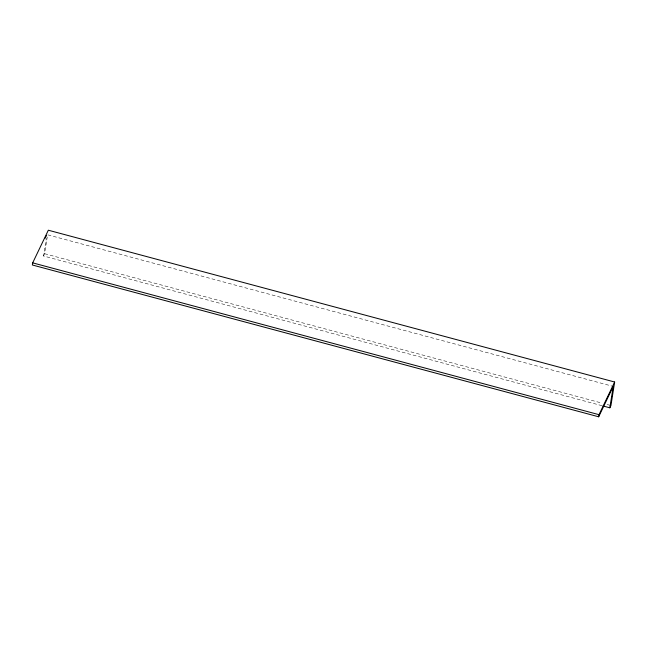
<?xml version="1.0" encoding="UTF-8"?>
<svg xmlns="http://www.w3.org/2000/svg" width="647" height="647" viewBox="0 0 647 647"><rect width="100%" height="100%" fill="white"/><g stroke="black" fill="none" stroke-linecap="round" stroke-linejoin="round"><path stroke-width="0.49" stroke-dasharray="3.23 2.43" d="M602.034 405.709L43.527 256.002L46.293 238.5M43.527 256.002L44.627 253.713L47.247 237.061M47.878 234.869L613.219 386.421M44.627 253.713L602.155 403.162M607.04 404.472L610.938 405.523"/><path stroke-width="0.97" d="M609.846 407.804L610.938 405.523L614.65 382.013L48.331 230.211L32.682 262.868L32.35 264.987L598.669 416.789L613.219 386.421L609.846 407.804L603.012 405.976M598.669 416.789L599.001 414.678L614.65 382.013M45.193 238.185L46.471 235.5M32.682 262.868L599.001 414.678"/></g></svg>
